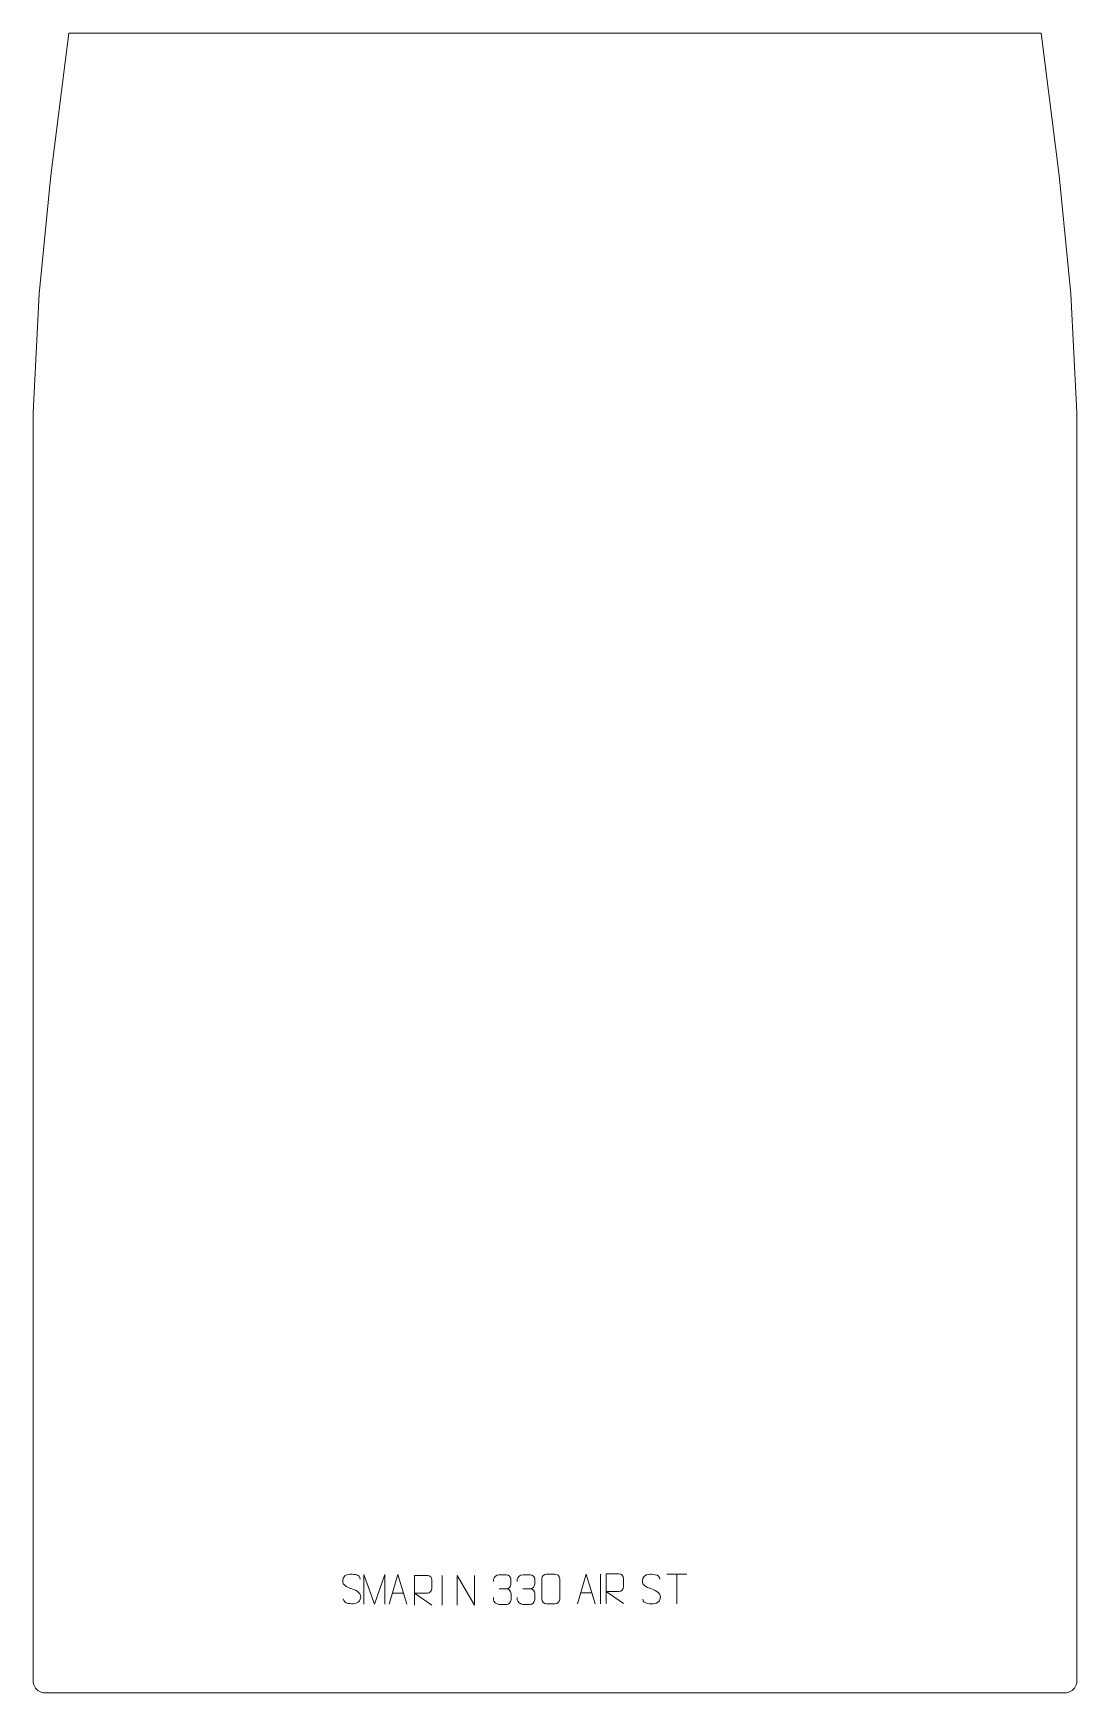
# Model space of a CAD drawing. Header units: millimetres. Extents: x -440 to 440, y -1140 to 260.
import ezdxf

# ---------------------------------------------------------------- set-up
doc = ezdxf.new("R2010")
doc.units = ezdxf.units.MM
doc.header["$MEASUREMENT"] = 0
doc.layers.add('layer 1', color=7, linetype='Continuous')

msp = doc.modelspace()

# ---------------------------------------------------------------- linework, layer by layer
at = {"layer": 'layer 1', "color": 242, "lineweight": 9}
msp.add_open_spline([(424.9984, 139.999), (424.9984, 139.999), (434.9991, 39.9996), (434.9991, 39.9996), (434.9991, 39.9996), (434.9991, 39.9996), (439.9996, -59.9994), (439.9996, -59.9994), (439.9996, -59.9994), (439.9996, -59.9994), (439.9996, -1129.9984), (439.9996, -1129.9984), (439.9996, -1129.9984), (439.9996, -1129.9984), (439.9127, -1131.3042), (439.9127, -1131.3042), (439.9127, -1131.3042), (439.9127, -1131.3042), (439.6581, -1132.5872), (439.6581, -1132.5872), (439.6581, -1132.5872), (439.6581, -1132.5872), (439.2376, -1133.8252), (439.2376, -1133.8252), (439.2376, -1133.8252), (439.2376, -1133.8252), (438.6588, -1134.9985), (438.6588, -1134.9985), (438.6588, -1134.9985), (438.6588, -1134.9985), (437.9318, -1136.0868), (437.9318, -1136.0868), (437.9318, -1136.0868), (437.9318, -1136.0868), (437.0704, -1137.0698), (437.0704, -1137.0698), (437.0704, -1137.0698), (437.0704, -1137.0698), (436.0874, -1137.9312), (436.0874, -1137.9312), (436.0874, -1137.9312), (436.0874, -1137.9312), (434.9991, -1138.6582), (434.9991, -1138.6582), (434.9991, -1138.6582), (434.9991, -1138.6582), (433.8258, -1139.237), (433.8258, -1139.237), (433.8258, -1139.237), (433.8258, -1139.237), (432.5863, -1139.6575), (432.5863, -1139.6575), (432.5863, -1139.6575), (432.5863, -1139.6575), (431.3048, -1139.9135), (431.3048, -1139.9135), (431.3048, -1139.9135), (431.3048, -1139.9135), (429.999, -1139.999), (429.999, -1139.999), (429.999, -1139.999), (429.999, -1139.999), (-430.0004, -1139.999), (-430.0004, -1139.999), (-430.0004, -1139.999), (-430.0004, -1139.999), (-431.3061, -1139.9135), (-431.3061, -1139.9135), (-431.3061, -1139.9135), (-431.3061, -1139.9135), (-432.5877, -1139.6575), (-432.5877, -1139.6575), (-432.5877, -1139.6575), (-432.5877, -1139.6575), (-433.8272, -1139.237), (-433.8272, -1139.237), (-433.8272, -1139.237), (-433.8272, -1139.237), (-434.999, -1138.6582), (-434.999, -1138.6582), (-434.999, -1138.6582), (-434.999, -1138.6582), (-436.0868, -1137.9312), (-436.0868, -1137.9312), (-436.0868, -1137.9312), (-436.0868, -1137.9312), (-437.0703, -1137.0698), (-437.0703, -1137.0698), (-437.0703, -1137.0698), (-437.0703, -1137.0698), (-437.9332, -1136.0868), (-437.9332, -1136.0868), (-437.9332, -1136.0868), (-437.9332, -1136.0868), (-438.6602, -1134.9985), (-438.6602, -1134.9985), (-438.6602, -1134.9985), (-438.6602, -1134.9985), (-439.2394, -1133.8252), (-439.2394, -1133.8252), (-439.2394, -1133.8252), (-439.2394, -1133.8252), (-439.6595, -1132.5872), (-439.6595, -1132.5872), (-439.6595, -1132.5872), (-439.6595, -1132.5872), (-439.914, -1131.3042), (-439.914, -1131.3042), (-439.914, -1131.3042), (-439.914, -1131.3042), (-439.9995, -1129.9984), (-439.9995, -1129.9984), (-439.9995, -1129.9984), (-439.9995, -1129.9984), (-439.9995, -59.9994), (-439.9995, -59.9994), (-439.9995, -59.9994), (-439.9995, -59.9994), (-434.999, 39.9996), (-434.999, 39.9996), (-434.999, 39.9996), (-434.999, 39.9996), (-424.9998, 139.999), (-424.9998, 139.999), (-424.9998, 139.999), (-424.9998, 139.999), (-410.0006, 259.9998), (-410.0006, 259.9998), (-410.0006, 259.9998), (-410.0006, 259.9998), (409.9987, 259.9998), (409.9987, 259.9998), (409.9987, 259.9998), (409.9987, 259.9998), (424.9984, 139.999), (424.9984, 139.999)], degree=3, knots=[0, 0, 0, 0, 0.028571429, 0.028571429, 0.028571429, 0.028571429, 0.057142857, 0.057142857, 0.057142857, 0.057142857, 0.085714286, 0.085714286, 0.085714286, 0.085714286, 0.114285714, 0.114285714, 0.114285714, 0.114285714, 0.142857143, 0.142857143, 0.142857143, 0.142857143, 0.171428571, 0.171428571, 0.171428571, 0.171428571, 0.2, 0.2, 0.2, 0.2, 0.228571429, 0.228571429, 0.228571429, 0.228571429, 0.257142857, 0.257142857, 0.257142857, 0.257142857, 0.285714286, 0.285714286, 0.285714286, 0.285714286, 0.314285714, 0.314285714, 0.314285714, 0.314285714, 0.342857143, 0.342857143, 0.342857143, 0.342857143, 0.371428571, 0.371428571, 0.371428571, 0.371428571, 0.4, 0.4, 0.4, 0.4, 0.428571429, 0.428571429, 0.428571429, 0.428571429, 0.457142857, 0.457142857, 0.457142857, 0.457142857, 0.485714286, 0.485714286, 0.485714286, 0.485714286, 0.514285714, 0.514285714, 0.514285714, 0.514285714, 0.542857143, 0.542857143, 0.542857143, 0.542857143, 0.571428571, 0.571428571, 0.571428571, 0.571428571, 0.6, 0.6, 0.6, 0.6, 0.628571429, 0.628571429, 0.628571429, 0.628571429, 0.657142857, 0.657142857, 0.657142857, 0.657142857, 0.685714286, 0.685714286, 0.685714286, 0.685714286, 0.714285714, 0.714285714, 0.714285714, 0.714285714, 0.742857143, 0.742857143, 0.742857143, 0.742857143, 0.771428571, 0.771428571, 0.771428571, 0.771428571, 0.8, 0.8, 0.8, 0.8, 0.828571429, 0.828571429, 0.828571429, 0.828571429, 0.857142857, 0.857142857, 0.857142857, 0.857142857, 0.885714286, 0.885714286, 0.885714286, 0.885714286, 0.914285714, 0.914285714, 0.914285714, 0.914285714, 0.942857143, 0.942857143, 0.942857143, 0.942857143, 1, 1, 1, 1], dxfattribs=at)
at = {"layer": 'layer 1', "color": 250, "lineweight": 9}
for points, knots in [([(-171.3932, -1052.2096), (-175.6415, -1050.7392), (-180.5496, -1048.9434), (-178.5445, -1043.4231), (-178.5445, -1043.4231), (-177.041, -1039.2832), (-171.8274, -1039.6717), (-168.2238, -1040.2728), (-168.2238, -1040.2728), (-165.3632, -1040.75), (-164.4985, -1041.9632), (-164.1879, -1044.0473)], [0, 0, 0, 0, 0.25, 0.25, 0.25, 0.25, 0.5, 0.5, 0.5, 0.5, 1, 1, 1, 1]), ([(-161.1624, -1065.1304), (-161.1624, -1065.1304), (-161.1624, -1040.1725), (-161.1624, -1040.1725), (-161.1624, -1040.1725), (-161.1624, -1040.1725), (-152.2373, -1065.1304), (-152.2373, -1065.1304), (-152.2373, -1065.1304), (-152.2373, -1065.1304), (-143.4774, -1040.173), (-143.4774, -1040.173), (-143.4774, -1040.173), (-143.4774, -1040.173), (-143.4774, -1065.1304), (-143.4774, -1065.1304)], [0, 0, 0, 0, 0.2, 0.2, 0.2, 0.2, 0.4, 0.4, 0.4, 0.4, 0.6, 0.6, 0.6, 0.6, 1, 1, 1, 1]), ([(-139.7904, -1065.1282), (-139.7904, -1065.1282), (-132.4194, -1040.1747), (-132.4194, -1040.1747), (-132.4194, -1040.1747), (-132.4194, -1040.1747), (-124.8495, -1065.1282), (-124.8495, -1065.1282)], [0, 0, 0, 0, 0.333333333, 0.333333333, 0.333333333, 0.333333333, 1, 1, 1, 1]), ([(-118.4078, -1065.9709), (-118.4078, -1065.9709), (-118.4078, -1041.0174), (-118.4078, -1041.0174), (-118.4078, -1041.0174), (-114.813, -1041.0174), (-111.2175, -1041.0174), (-107.6223, -1041.0174), (-107.6223, -1041.0174), (-105.297, -1041.0551), (-103.7397, -1042.5451), (-103.7438, -1044.9115), (-103.7438, -1044.9115), (-103.7442, -1046.947), (-103.7442, -1050.0064), (-103.7438, -1052.0424), (-103.7438, -1052.0424), (-103.7503, -1053.9179), (-105.5626, -1055.8597), (-107.5721, -1055.8788), (-107.5721, -1055.8788), (-107.5721, -1055.8788), (-118.4078, -1055.8788), (-118.4078, -1055.8788), (-118.4078, -1055.8788), (-118.4078, -1055.8788), (-103.7531, -1065.9709), (-103.7531, -1065.9709)], [0, 0, 0, 0, 0.125, 0.125, 0.125, 0.125, 0.25, 0.25, 0.25, 0.25, 0.375, 0.375, 0.375, 0.375, 0.5, 0.5, 0.5, 0.5, 0.625, 0.625, 0.625, 0.625, 0.75, 0.75, 0.75, 0.75, 1, 1, 1, 1]), ([(-82.4031, -1065.9709), (-82.4031, -1065.9709), (-82.4031, -1041.0174), (-82.4031, -1041.0174), (-82.4031, -1041.0174), (-82.4031, -1041.0174), (-67.7483, -1065.9709), (-67.7483, -1065.9709), (-67.7483, -1065.9709), (-67.7483, -1065.9709), (-67.7483, -1041.0174), (-67.7483, -1041.0174)], [0, 0, 0, 0, 0.25, 0.25, 0.25, 0.25, 0.5, 0.5, 0.5, 0.5, 1, 1, 1, 1]), ([(-51.8554, -1046.1237), (-51.8554, -1046.1237), (-51.8554, -1044.2665), (-51.8554, -1044.2665), (-51.8554, -1044.2665), (-51.8697, -1042.5246), (-49.2052, -1040.4065), (-47.1461, -1040.4292), (-47.1461, -1040.4292), (-45.082, -1040.4292), (-43.018, -1040.4292), (-40.9543, -1040.4292), (-40.9543, -1040.4292), (-38.7598, -1040.4204), (-37.1615, -1042.2672), (-37.1171, -1044.1793), (-37.1171, -1044.1793), (-37.1175, -1045.6144), (-37.1175, -1047.0495), (-37.1171, -1048.485), (-37.1171, -1048.485), (-37.1657, -1050.1385), (-38.7683, -1052.3685), (-40.9666, -1052.3585), (-40.9666, -1052.3585), (-38.7629, -1052.3697), (-37.1549, -1054.1729), (-37.1009, -1056.2324), (-37.1009, -1056.2324), (-37.1013, -1058.0171), (-37.1013, -1059.8018), (-37.1009, -1061.5869), (-37.1009, -1061.5869), (-37.0908, -1063.6483), (-39.1457, -1065.4114), (-40.9666, -1065.4033), (-40.9666, -1065.4033), (-43.0319, -1065.403), (-45.0971, -1065.403), (-47.1627, -1065.4033), (-47.1627, -1065.4033), (-49.3313, -1065.3918), (-51.8623, -1062.9916), (-51.8809, -1061.5298), (-51.8809, -1061.5298), (-51.8809, -1061.5298), (-51.8809, -1059.6212), (-51.8809, -1059.6212)], [0, 0, 0, 0, 0.076923077, 0.076923077, 0.076923077, 0.076923077, 0.153846154, 0.153846154, 0.153846154, 0.153846154, 0.230769231, 0.230769231, 0.230769231, 0.230769231, 0.307692308, 0.307692308, 0.307692308, 0.307692308, 0.384615385, 0.384615385, 0.384615385, 0.384615385, 0.461538462, 0.461538462, 0.461538462, 0.461538462, 0.538461538, 0.538461538, 0.538461538, 0.538461538, 0.615384615, 0.615384615, 0.615384615, 0.615384615, 0.692307692, 0.692307692, 0.692307692, 0.692307692, 0.769230769, 0.769230769, 0.769230769, 0.769230769, 0.846153846, 0.846153846, 0.846153846, 0.846153846, 1, 1, 1, 1]), ([(-31.8554, -1046.1237), (-31.8554, -1046.1237), (-31.8554, -1044.2665), (-31.8554, -1044.2665), (-31.8554, -1044.2665), (-31.8697, -1042.5246), (-29.2052, -1040.4065), (-27.1461, -1040.4292), (-27.1461, -1040.4292), (-25.082, -1040.4292), (-23.018, -1040.4292), (-20.9543, -1040.4292), (-20.9543, -1040.4292), (-18.7598, -1040.4204), (-17.1615, -1042.2672), (-17.1171, -1044.1793), (-17.1171, -1044.1793), (-17.1175, -1045.6144), (-17.1175, -1047.0495), (-17.1171, -1048.485), (-17.1171, -1048.485), (-17.1657, -1050.1385), (-18.7683, -1052.3685), (-20.9666, -1052.3585), (-20.9666, -1052.3585), (-18.7629, -1052.3697), (-17.1549, -1054.1729), (-17.1009, -1056.2324), (-17.1009, -1056.2324), (-17.1013, -1058.0171), (-17.1013, -1059.8018), (-17.1009, -1061.5869), (-17.1009, -1061.5869), (-17.0908, -1063.6483), (-19.1457, -1065.4114), (-20.9666, -1065.4033), (-20.9666, -1065.4033), (-23.0319, -1065.403), (-25.0971, -1065.403), (-27.1627, -1065.4033), (-27.1627, -1065.4033), (-29.3313, -1065.3918), (-31.8623, -1062.9916), (-31.8809, -1061.5298), (-31.8809, -1061.5298), (-31.8809, -1061.5298), (-31.8809, -1059.6212), (-31.8809, -1059.6212)], [0, 0, 0, 0, 0.076923077, 0.076923077, 0.076923077, 0.076923077, 0.153846154, 0.153846154, 0.153846154, 0.153846154, 0.230769231, 0.230769231, 0.230769231, 0.230769231, 0.307692308, 0.307692308, 0.307692308, 0.307692308, 0.384615385, 0.384615385, 0.384615385, 0.384615385, 0.461538462, 0.461538462, 0.461538462, 0.461538462, 0.538461538, 0.538461538, 0.538461538, 0.538461538, 0.615384615, 0.615384615, 0.615384615, 0.615384615, 0.692307692, 0.692307692, 0.692307692, 0.692307692, 0.769230769, 0.769230769, 0.769230769, 0.769230769, 0.846153846, 0.846153846, 0.846153846, 0.846153846, 1, 1, 1, 1]), ([(-7.1424, -1039.8696), (-4.7763, -1039.8696), (-2.4098, -1039.8696), (-0.0433, -1039.8696), (-0.0433, -1039.8696), (1.9372, -1039.834), (3.9632, -1041.3283), (3.9903, -1043.7704), (3.9903, -1043.7704), (3.9899, -1049.5278), (3.9899, -1055.2856), (3.9903, -1061.0438), (3.9903, -1061.0438), (3.8482, -1063.3714), (2.1418, -1064.8537), (-0.0433, -1064.8645), (-0.0433, -1064.8645), (-2.4157, -1064.8641), (-4.7881, -1064.8641), (-7.1601, -1064.8645), (-7.1601, -1064.8645), (-9.1186, -1064.9701), (-11.125, -1063.0822), (-11.1136, -1061.0612), (-11.1136, -1061.0612), (-11.1132, -1055.2806), (-11.1132, -1049.5003), (-11.1136, -1043.7205), (-11.1136, -1043.7205), (-11.1093, -1041.5785), (-9.3322, -1039.856), (-7.1424, -1039.8696)], [0, 0, 0, 0, 0.111111111, 0.111111111, 0.111111111, 0.111111111, 0.222222222, 0.222222222, 0.222222222, 0.222222222, 0.333333333, 0.333333333, 0.333333333, 0.333333333, 0.444444444, 0.444444444, 0.444444444, 0.444444444, 0.555555556, 0.555555556, 0.555555556, 0.555555556, 0.666666667, 0.666666667, 0.666666667, 0.666666667, 0.777777778, 0.777777778, 0.777777778, 0.777777778, 1, 1, 1, 1]), ([(18.9679, -1064.8456), (18.9679, -1064.8456), (26.3389, -1039.8921), (26.3389, -1039.8921), (26.3389, -1039.8921), (26.3389, -1039.8921), (33.9088, -1064.8456), (33.9088, -1064.8456)], [0, 0, 0, 0, 0.333333333, 0.333333333, 0.333333333, 0.333333333, 1, 1, 1, 1]), ([(43.0749, -1064.6876), (43.0749, -1064.6876), (43.0749, -1039.7341), (43.0749, -1039.7341), (43.0749, -1039.7341), (46.6697, -1039.7341), (50.2652, -1039.7341), (53.8604, -1039.7341), (53.8604, -1039.7341), (56.1857, -1039.7718), (57.743, -1041.2618), (57.7389, -1043.6282), (57.7389, -1043.6282), (57.7385, -1045.6637), (57.7385, -1048.7231), (57.7389, -1050.7591), (57.7389, -1050.7591), (57.7324, -1052.6346), (55.9201, -1054.5764), (53.9106, -1054.5955), (53.9106, -1054.5955), (53.9106, -1054.5955), (43.0749, -1054.5955), (43.0749, -1054.5955), (43.0749, -1054.5955), (43.0749, -1054.5955), (57.7296, -1064.6876), (57.7296, -1064.6876)], [0, 0, 0, 0, 0.125, 0.125, 0.125, 0.125, 0.25, 0.25, 0.25, 0.25, 0.375, 0.375, 0.375, 0.375, 0.5, 0.5, 0.5, 0.5, 0.625, 0.625, 0.625, 0.625, 0.75, 0.75, 0.75, 0.75, 1, 1, 1, 1]), ([(81.2509, -1052.2994), (77.0026, -1050.829), (72.0945, -1049.0332), (74.0996, -1043.5129), (74.0996, -1043.5129), (75.6031, -1039.373), (80.8167, -1039.7615), (84.4203, -1040.3626), (84.4203, -1040.3626), (87.2809, -1040.8398), (88.1456, -1042.053), (88.4562, -1044.1371)], [0, 0, 0, 0, 0.25, 0.25, 0.25, 0.25, 0.5, 0.5, 0.5, 0.5, 1, 1, 1, 1]), ([(-171.3932, -1052.2097), (-167.3746, -1053.8564), (-162.3451, -1055.7447), (-164.1791, -1061.105), (-164.1791, -1061.105), (-165.6389, -1065.3714), (-170.5497, -1065.1147), (-174.2758, -1064.56), (-174.2758, -1064.56), (-177.0258, -1064.1502), (-178.2467, -1062.9367), (-178.6247, -1060.8245)], [0, 0, 0, 0, 0.25, 0.25, 0.25, 0.25, 0.5, 0.5, 0.5, 0.5, 1, 1, 1, 1]), ([(81.2509, -1052.2995), (85.2695, -1053.9462), (90.299, -1055.8345), (88.465, -1061.1948), (88.465, -1061.1948), (87.0052, -1065.4612), (82.0944, -1065.2045), (78.3683, -1064.6498), (78.3683, -1064.6498), (75.6183, -1064.24), (74.3974, -1063.0265), (74.0194, -1060.9143)], [0, 0, 0, 0, 0.25, 0.25, 0.25, 0.25, 0.5, 0.5, 0.5, 0.5, 1, 1, 1, 1])]:
    msp.add_open_spline(points, degree=3, knots=knots, dxfattribs=at)
for points in [[(-95.0757, -1041.0071), (-95.0757, -1041.0071), (-95.0757, -1065.9812), (-95.0757, -1065.9812)], [(38.4383, -1039.8818), (38.4383, -1039.8818), (38.4383, -1064.8559), (38.4383, -1064.8559)], [(94.2427, -1040.0194), (94.2427, -1040.0194), (111.2299, -1040.0194), (111.2299, -1040.0194)], [(102.7365, -1064.9494), (102.7365, -1064.9494), (102.7365, -1039.9959), (102.7365, -1039.9959)], [(-137.0678, -1055.8788), (-137.0678, -1055.8788), (-127.5721, -1055.8788), (-127.5721, -1055.8788)], [(-47.1457, -1052.3689), (-47.1457, -1052.3689), (-40.9493, -1052.3689), (-40.9493, -1052.3689)], [(-27.1457, -1052.3689), (-27.1457, -1052.3689), (-20.9493, -1052.3689), (-20.9493, -1052.3689)], [(21.6905, -1055.5962), (21.6905, -1055.5962), (31.1862, -1055.5962), (31.1862, -1055.5962)]]:
    msp.add_open_spline(points, degree=3, dxfattribs=at)

doc.saveas('drawing.dxf')
